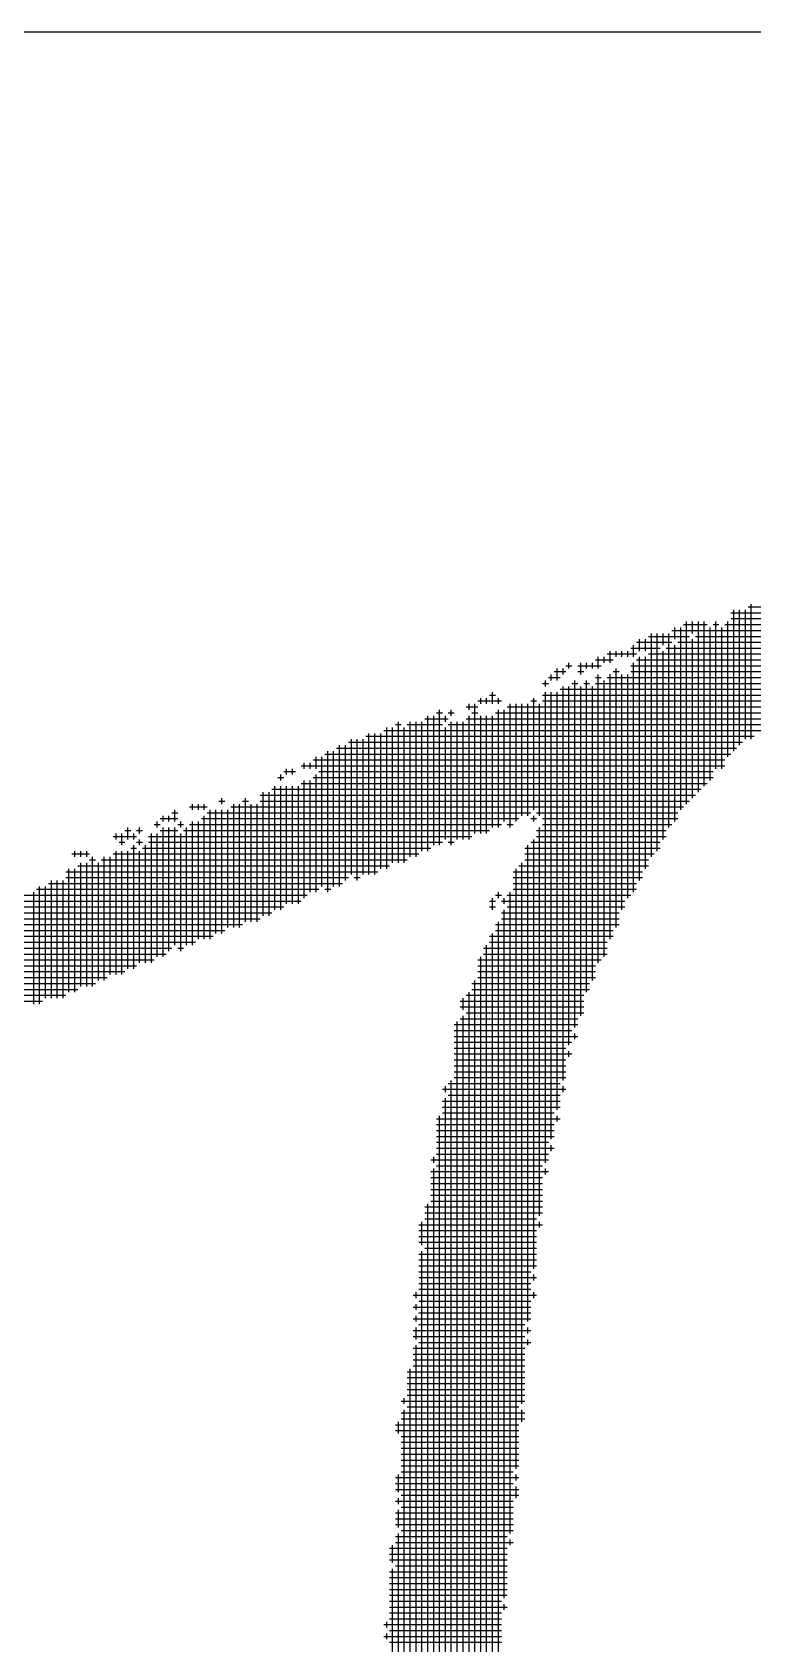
# Model space of a CAD drawing. Header units: feet. Extents: x 0 to 1079770, y 0 to 240000.
# Drawn here: x 955013 to 955476, y 14165 to 15200 of the extents above; entities that cross this region are included whole.
import ezdxf
from ezdxf.enums import TextEntityAlignment as Align

# ---------------------------------------------------------------- set-up
doc = ezdxf.new("R2010")
doc.units = ezdxf.units.FT
doc.header["$LTSCALE"] = 2200
doc.header["$MEASUREMENT"] = 0
for name, color, linetype in [('CX-BORD-LIN1', 4, 'CONTINUOUS'), ('CX-BORD-LIN2', 3, 'CONTINUOUS'), ('CX-BORD-TEX2', 7, 'CONTINUOUS'), ('CX-BORD-TEX3', 6, 'CONTINUOUS'), ('CX-MISC', 2, 'CONTINUOUS')]:
    doc.layers.add(name, color=color, linetype=linetype)
doc.styles.add('TB_TEXT', font='')
doc.styles.add('TB_WBTXT', font='')
doc.styles.add('TB_WMTXT', font='')
doc.styles.get('TB_TEXT').set_extended_font_data('DotumChe')
doc.styles.get('TB_WBTXT').set_extended_font_data('Dotum')
doc.styles.get('TB_WMTXT').set_extended_font_data('DotumChe')

# ---------------------------------------------------------------- blocks, each defined once
blk = doc.blocks.new('CXBLKA1-KHCA-1')
at = {"layer": 'CX-BORD-LIN2'}
blk.add_lwpolyline([(558, 12), (270, 12)], dxfattribs=at)
at = {"layer": 'CX-BORD-LIN1', "style": 'TB_TEXT'}
for tag, p in [('TR_RCON5', (342.3033, 33)), ('TR_RCON4', (342.3033, 27)), ('TR_RCON3', (342.3033, 21)), ('TR_RCON2', (342.3033, 15)), ('TR_RCON1', (342.3033, 9))]:
    blk.add_attdef(tag, text='', height=3.5, dxfattribs=at).set_placement(p, align=Align.MIDDLE_LEFT)
for tag, height, p in [('TR_DGN5', 3.5, (451.1185, 33)), ('TR_CHK5', 3.5, (491.1185, 33)), ('TR_RDAT5', 3.5, (317.5, 33)), ('TR_APP5', 3.5, (531.1185, 33)), ('TR_RNUM5', 3, (285.1051, 32.6366)), ('TR_DGN4', 3.5, (451.1185, 27)), ('TR_CHK4', 3.5, (491.1185, 27)), ('TR_RDAT4', 3.5, (317.5, 27)), ('TR_APP4', 3.5, (531.1185, 27)), ('TR_RNUM4', 3, (285.1051, 26.6366)), ('TR_DGN3', 3.5, (451.1185, 21)), ('TR_CHK3', 3.5, (491.1185, 21)), ('TR_RDAT3', 3.5, (317.5, 21)), ('TR_APP3', 3.5, (531.1185, 21)), ('TR_RNUM3', 3, (285.1051, 20.6366)), ('TR_DGN2', 3.5, (451.1185, 15)), ('TR_CHK2', 3.5, (491.1185, 15)), ('TR_RDAT2', 3.5, (317.5, 15)), ('TR_APP2', 3.5, (531.1185, 15)), ('TR_RNUM2', 3, (285.1051, 14.6366)), ('TR_DGN1', 3.5, (451.1185, 9)), ('TR_CHK1', 3.5, (491.1185, 9)), ('TR_RDAT1', 3.5, (317.5, 9)), ('TR_APP1', 3.5, (531.1185, 9)), ('TR_RNUM1', 3, (285.1051, 8.6366))]:
    blk.add_attdef(tag, text='', height=height, dxfattribs=at).set_placement(p, align=Align.MIDDLE_CENTER)
at = {"layer": 'CX-BORD-LIN2', "style": 'TB_TEXT'}
blk.add_attdef('TD_VERSION', text='', height=3, rotation=90, dxfattribs=at).set_placement((800.5, 48.0149), align=Align.MIDDLE_CENTER)
at = {"layer": 'CX-BORD-TEX2', "style": 'TB_WMTXT'}
for tag, height, p in [('TB_CNAME', 5, (15.3448, 531.8324)), ('TB_CSCOP', 4, (16.6346, 523.8324))]:
    blk.add_attdef(tag, text='', height=height, dxfattribs=at).set_placement(p, align=Align.BOTTOM_LEFT)
at = {"layer": 'CX-BORD-TEX2', "style": 'TB_WBTXT'}
for tag, height, p in [('TB_MTITIL', 10, (398, 533.3264)), ('TB_STITL', 7, (398, 518.3264))]:
    blk.add_attdef(tag, text='', height=height, dxfattribs=at).set_placement(p, align=Align.MIDDLE_CENTER)
at = {"layer": 'CX-BORD-TEX3', "style": 'TB_TEXT'}
for tag, height, p in [('TD_LNDST', 4.5, (215, 31.5)), ('TD_DSECT', 4.5, (605.5, 31.5)), ('TD_DDIST', 4.5, (654.5, 31.5)), ('TD_DNAME_TOP', 4.5, (755, 27.957)), ('TD_CSECT', 4.5, (605.5, 22.5)), ('TD_CDIST', 4.5, (654.5, 22.5)), ('TD_DNAME_MAIN', 4.5, (755, 21.4731)), ('TD_DNAME_BOT', 3, (755, 15.2489)), ('TD_HSCAL', 4.5, (620.8841, 13.7484)), ('TD_VSCAL', 4.5, (656.8615, 13.7484)), ('TD_CCOMP', 4.5, (215, 13.5927)), ('TD_CSTEP', 4.5, (250.744, 5.125)), ('TD_FIELD', 4.5, (180, 5.125)), ('TD_DWGNO', 4.5, (755, 5.0017)), ('TD_DWGCODE', 4.5, (637, 4.7908))]:
    blk.add_attdef(tag, text='', height=height, dxfattribs=at).set_placement(p, align=Align.MIDDLE_CENTER)
for tag, height, width, p in [('TD_DCOMP', 4.5, 0.95, (215, 22.5875)), ('TD_CNAME', 5, 0.78, (65, 7.5956))]:
    blk.add_attdef(tag, text='', height=height, dxfattribs=dict(at, width=width)).set_placement(p, align=Align.MIDDLE_CENTER)

msp = doc.modelspace()

# ---------------------------------------------------------------- linework, layer by layer
at = {"layer": 'CX-MISC'}
for p, q in [((955463.7, 14738.1, 9817), (955463.7, 14828.9, 9817)), ((955467.5, 14741.9, 9817), (955467.5, 14828.9, 9817)), ((955471.2, 14745.7, 9817), (955471.2, 14828.9, 9817)), ((955473.1, 14830.7, 9817), (955707.5, 14830.7, 9817)), ((955475, 14745.7, 9817), (955475, 14832.6, 9817)), ((955431.5, 14819.4, 9817), (955446.7, 14819.4, 9817)), ((955433.4, 14704.1, 9817), (955433.4, 14821.3, 9817)), ((955437.2, 14813.7, 9817), (955437.2, 14821.3, 9817)), ((955441, 14711.7, 9817), (955441, 14821.3, 9817)), ((955444.8, 14715.5, 9817), (955444.8, 14821.3, 9817)), ((955450.4, 14819.4, 9817), (955454.2, 14819.4, 9817)), ((955452.3, 14726.8, 9817), (955452.3, 14821.3, 9817)), ((955458, 14819.4, 9817), (955677.2, 14819.4, 9817)), ((955459.9, 14734.4, 9817), (955459.9, 14821.3, 9817)), ((955461.8, 14827, 9817), (955696.1, 14827, 9817)), ((955461.8, 14823.2, 9817), (955688.6, 14823.2, 9817)), ((955401.3, 14808.1, 9817), (955424, 14808.1, 9817)), ((955403.2, 14802.4, 9817), (955403.2, 14810, 9817)), ((955407, 14802.4, 9817), (955407, 14810, 9817)), ((955408.9, 14811.8, 9817), (955435.3, 14811.8, 9817)), ((955410.8, 14670.1, 9817), (955410.8, 14813.7, 9817)), ((955414.5, 14673.9, 9817), (955414.5, 14813.7, 9817)), ((955418.3, 14806.2, 9817), (955418.3, 14813.7, 9817)), ((955422.1, 14689, 9817), (955422.1, 14813.7, 9817)), ((955424, 14815.6, 9817), (955654.6, 14815.6, 9817)), ((955425.9, 14810, 9817), (955425.9, 14817.5, 9817)), ((955427.8, 14808.1, 9817), (955647, 14808.1, 9817)), ((955429.7, 14700.3, 9817), (955429.7, 14817.5, 9817)), ((955437.2, 14707.9, 9817), (955437.2, 14810, 9817)), ((955439.1, 14811.8, 9817), (955650.8, 14811.8, 9817)), ((955448.6, 14719.2, 9817), (955448.6, 14817.5, 9817)), ((955456.1, 14726.8, 9817), (955456.1, 14817.5, 9817)), ((955376.7, 14791.1, 9817), (955376.7, 14798.6, 9817)), ((955380.5, 14794.8, 9817), (955380.5, 14798.6, 9817)), ((955382.4, 14800.5, 9817), (955401.3, 14800.5, 9817)), ((955384.3, 14794.8, 9817), (955384.3, 14802.4, 9817)), ((955388.1, 14798.6, 9817), (955388.1, 14802.4, 9817)), ((955391.9, 14798.6, 9817), (955391.9, 14802.4, 9817)), ((955395.6, 14798.6, 9817), (955395.6, 14802.4, 9817)), ((955397.5, 14804.3, 9817), (955416.4, 14804.3, 9817)), ((955399.4, 14798.6, 9817), (955399.4, 14806.2, 9817)), ((955403.2, 14655, 9817), (955403.2, 14798.6, 9817)), ((955407, 14662.5, 9817), (955407, 14798.6, 9817)), ((955408.9, 14800.5, 9817), (955624.3, 14800.5, 9817)), ((955418.3, 14681.4, 9817), (955418.3, 14802.4, 9817)), ((955420.2, 14804.3, 9817), (955639.4, 14804.3, 9817)), ((955425.9, 14692.8, 9817), (955425.9, 14806.2, 9817)), ((955346.5, 14783.5, 9817), (955346.5, 14787.3, 9817)), ((955348.4, 14789.2, 9817), (955355.9, 14789.2, 9817)), ((955350.3, 14783.5, 9817), (955350.3, 14791.1, 9817)), ((955354.1, 14787.3, 9817), (955354.1, 14791.1, 9817)), ((955355.9, 14792.9, 9817), (955359.7, 14792.9, 9817)), ((955357.8, 14791.1, 9817), (955357.8, 14794.8, 9817)), ((955363.5, 14792.9, 9817), (955378.6, 14792.9, 9817)), ((955363.5, 14789.2, 9817), (955367.3, 14789.2, 9817)), ((955365.4, 14787.3, 9817), (955365.4, 14794.8, 9817)), ((955369.2, 14791.1, 9817), (955369.2, 14794.8, 9817)), ((955373, 14791.1, 9817), (955373, 14794.8, 9817)), ((955374.8, 14796.7, 9817), (955386.2, 14796.7, 9817)), ((955376.7, 14602.1, 9817), (955376.7, 14787.3, 9817)), ((955384.3, 14617.2, 9817), (955384.3, 14787.3, 9817)), ((955386.2, 14789.2, 9817), (955390, 14789.2, 9817)), ((955388.1, 14624.7, 9817), (955388.1, 14791.1, 9817)), ((955391.9, 14636.1, 9817), (955391.9, 14787.3, 9817)), ((955395.6, 14643.6, 9817), (955395.6, 14787.3, 9817)), ((955397.5, 14792.9, 9817), (955605.4, 14792.9, 9817)), ((955397.5, 14789.2, 9817), (955594.1, 14789.2, 9817)), ((955399.4, 14647.4, 9817), (955399.4, 14794.8, 9817)), ((955401.3, 14796.7, 9817), (955616.8, 14796.7, 9817)), ((955340.8, 14781.6, 9817), (955344.6, 14781.6, 9817)), ((955342.7, 14779.7, 9817), (955342.7, 14783.5, 9817)), ((955344.6, 14785.4, 9817), (955352.2, 14785.4, 9817)), ((955352.2, 14777.8, 9817), (955560.1, 14777.8, 9817)), ((955354.1, 14526.5, 9817), (955354.1, 14779.7, 9817)), ((955357.8, 14549.1, 9817), (955357.8, 14779.7, 9817)), ((955359.7, 14781.6, 9817), (955363.5, 14781.6, 9817)), ((955361.6, 14560.5, 9817), (955361.6, 14783.5, 9817)), ((955365.4, 14568, 9817), (955365.4, 14779.7, 9817)), ((955367.3, 14781.6, 9817), (955371.1, 14781.6, 9817)), ((955369.2, 14583.2, 9817), (955369.2, 14783.5, 9817)), ((955373, 14590.7, 9817), (955373, 14779.7, 9817)), ((955374.8, 14785.4, 9817), (955378.6, 14785.4, 9817)), ((955374.8, 14781.6, 9817), (955571.4, 14781.6, 9817)), ((955380.5, 14605.8, 9817), (955380.5, 14783.5, 9817)), ((955382.4, 14785.4, 9817), (955579, 14785.4, 9817)), ((955291.7, 14766.5, 9817), (955299.2, 14766.5, 9817)), ((955293.6, 14764.6, 9817), (955293.6, 14768.4, 9817)), ((955297.4, 14685.2, 9817), (955297.4, 14768.4, 9817)), ((955299.2, 14770.3, 9817), (955314.4, 14770.3, 9817)), ((955301.1, 14768.4, 9817), (955301.1, 14772.2, 9817)), ((955304.9, 14768.4, 9817), (955304.9, 14772.2, 9817)), ((955306.8, 14774, 9817), (955310.6, 14774, 9817)), ((955308.7, 14768.4, 9817), (955308.7, 14775.9, 9817)), ((955312.5, 14768.4, 9817), (955312.5, 14772.2, 9817)), ((955318.1, 14766.5, 9817), (955529.8, 14766.5, 9817)), ((955320, 14689, 9817), (955320, 14768.4, 9817)), ((955323.8, 14692.8, 9817), (955323.8, 14768.4, 9817)), ((955327.6, 14696.6, 9817), (955327.6, 14768.4, 9817)), ((955331.4, 14696.6, 9817), (955331.4, 14768.4, 9817)), ((955333.3, 14770.3, 9817), (955337, 14770.3, 9817)), ((955335.2, 14700.3, 9817), (955335.2, 14772.2, 9817)), ((955338.9, 14696.6, 9817), (955338.9, 14768.4, 9817)), ((955340.8, 14774, 9817), (955556.3, 14774, 9817)), ((955340.8, 14770.3, 9817), (955548.7, 14770.3, 9817)), ((955342.7, 14473.5, 9817), (955342.7, 14775.9, 9817)), ((955346.5, 14488.7, 9817), (955346.5, 14775.9, 9817)), ((955350.3, 14507.6, 9817), (955350.3, 14775.9, 9817)), ((955248.2, 14666.3, 9817), (955248.2, 14757, 9817)), ((955255.8, 14670.1, 9817), (955255.8, 14757, 9817)), ((955259.6, 14670.1, 9817), (955259.6, 14757, 9817)), ((955263.3, 14673.9, 9817), (955263.3, 14757, 9817)), ((955265.2, 14758.9, 9817), (955280.3, 14758.9, 9817)), ((955267.1, 14673.9, 9817), (955267.1, 14760.8, 9817)), ((955270.9, 14677.7, 9817), (955270.9, 14760.8, 9817)), ((955272.8, 14762.7, 9817), (955276.6, 14762.7, 9817)), ((955274.7, 14677.7, 9817), (955274.7, 14764.6, 9817)), ((955278.5, 14757, 9817), (955278.5, 14760.8, 9817)), ((955280.3, 14762.7, 9817), (955284.1, 14762.7, 9817)), ((955282.2, 14760.8, 9817), (955282.2, 14764.6, 9817)), ((955282.2, 14677.7, 9817), (955282.2, 14757, 9817)), ((955286, 14681.4, 9817), (955286, 14757, 9817)), ((955289.8, 14681.4, 9817), (955289.8, 14757, 9817)), ((955291.7, 14758.9, 9817), (955510.9, 14758.9, 9817)), ((955293.6, 14681.4, 9817), (955293.6, 14760.8, 9817)), ((955295.5, 14762.7, 9817), (955299.2, 14762.7, 9817)), ((955301.1, 14685.2, 9817), (955301.1, 14760.8, 9817)), ((955304.9, 14685.2, 9817), (955304.9, 14760.8, 9817)), ((955308.7, 14689, 9817), (955308.7, 14760.8, 9817)), ((955310.6, 14762.7, 9817), (955518.5, 14762.7, 9817)), ((955312.5, 14689, 9817), (955312.5, 14764.6, 9817)), ((955316.3, 14692.8, 9817), (955316.3, 14764.6, 9817)), ((955218, 14658.8, 9817), (955218, 14745.7, 9817)), ((955221.8, 14655, 9817), (955221.8, 14745.7, 9817)), ((955225.5, 14658.8, 9817), (955225.5, 14745.7, 9817)), ((955227.4, 14747.6, 9817), (955476.9, 14747.6, 9817)), ((955229.3, 14658.8, 9817), (955229.3, 14749.5, 9817)), ((955233.1, 14658.8, 9817), (955233.1, 14749.5, 9817)), ((955236.9, 14662.5, 9817), (955236.9, 14749.5, 9817)), ((955238.8, 14751.4, 9817), (955484.5, 14751.4, 9817)), ((955240.7, 14662.5, 9817), (955240.7, 14753.3, 9817)), ((955244.4, 14666.3, 9817), (955244.4, 14753.3, 9817)), ((955246.3, 14755.1, 9817), (955250.1, 14755.1, 9817)), ((955252, 14666.3, 9817), (955252, 14753.3, 9817)), ((955253.9, 14755.1, 9817), (955276.6, 14755.1, 9817)), ((955278.5, 14681.4, 9817), (955278.5, 14753.3, 9817)), ((955280.3, 14755.1, 9817), (955495.8, 14755.1, 9817)), ((955201, 14736.2, 9817), (955461.8, 14736.2, 9817)), ((955202.9, 14647.4, 9817), (955202.9, 14738.1, 9817)), ((955206.6, 14651.2, 9817), (955206.6, 14738.1, 9817)), ((955208.5, 14740, 9817), (955465.6, 14740, 9817)), ((955210.4, 14651.2, 9817), (955210.4, 14741.9, 9817)), ((955214.2, 14655, 9817), (955214.2, 14741.9, 9817)), ((955216.1, 14743.8, 9817), (955469.3, 14743.8, 9817)), ((955174.5, 14724.9, 9817), (955182.1, 14724.9, 9817)), ((955176.4, 14723, 9817), (955176.4, 14726.8, 9817)), ((955180.2, 14723, 9817), (955180.2, 14726.8, 9817)), ((955185.8, 14728.7, 9817), (955458, 14728.7, 9817)), ((955187.7, 14726.8, 9817), (955187.7, 14730.6, 9817)), ((955191.5, 14726.8, 9817), (955191.5, 14730.6, 9817)), ((955193.4, 14732.5, 9817), (955458, 14732.5, 9817)), ((955195.3, 14726.8, 9817), (955195.3, 14734.4, 9817)), ((955197.2, 14724.9, 9817), (955450.4, 14724.9, 9817)), ((955199.1, 14651.2, 9817), (955199.1, 14734.4, 9817)), ((955168.8, 14636.1, 9817), (955168.8, 14715.5, 9817)), ((955170.7, 14721.1, 9817), (955174.5, 14721.1, 9817)), ((955172.6, 14719.2, 9817), (955172.6, 14723, 9817)), ((955172.6, 14636.1, 9817), (955172.6, 14715.5, 9817)), ((955176.4, 14639.9, 9817), (955176.4, 14715.5, 9817)), ((955180.2, 14639.9, 9817), (955180.2, 14715.5, 9817)), ((955184, 14639.9, 9817), (955184, 14715.5, 9817)), ((955185.8, 14717.3, 9817), (955446.7, 14717.3, 9817)), ((955187.7, 14643.6, 9817), (955187.7, 14719.2, 9817)), ((955191.5, 14647.4, 9817), (955191.5, 14719.2, 9817)), ((955193.4, 14721.1, 9817), (955450.4, 14721.1, 9817)), ((955195.3, 14647.4, 9817), (955195.3, 14723, 9817)), ((955115.9, 14700.3, 9817), (955115.9, 14704.1, 9817)), ((955119.7, 14700.3, 9817), (955119.7, 14704.1, 9817)), ((955123.5, 14700.3, 9817), (955123.5, 14704.1, 9817)), ((955132.9, 14706, 9817), (955136.7, 14706, 9817)), ((955134.8, 14704.1, 9817), (955134.8, 14707.9, 9817)), ((955142.4, 14624.7, 9817), (955142.4, 14704.1, 9817)), ((955146.2, 14624.7, 9817), (955146.2, 14704.1, 9817)), ((955148, 14706, 9817), (955151.8, 14706, 9817)), ((955149.9, 14628.5, 9817), (955149.9, 14707.9, 9817)), ((955153.7, 14628.5, 9817), (955153.7, 14704.1, 9817)), ((955157.5, 14628.5, 9817), (955157.5, 14704.1, 9817)), ((955159.4, 14709.8, 9817), (955439.1, 14709.8, 9817)), ((955159.4, 14706, 9817), (955435.3, 14706, 9817)), ((955161.3, 14632.3, 9817), (955161.3, 14711.7, 9817)), ((955165.1, 14632.3, 9817), (955165.1, 14711.7, 9817)), ((955166.9, 14713.6, 9817), (955442.9, 14713.6, 9817)), ((955095.1, 14694.7, 9817), (955106.5, 14694.7, 9817)), ((955097, 14692.8, 9817), (955097, 14696.6, 9817)), ((955100.8, 14692.8, 9817), (955100.8, 14696.6, 9817)), ((955102.7, 14698.4, 9817), (955106.5, 14698.4, 9817)), ((955104.6, 14692.8, 9817), (955104.6, 14700.3, 9817)), ((955114, 14702.2, 9817), (955125.4, 14702.2, 9817)), ((955121.6, 14694.7, 9817), (955325.7, 14694.7, 9817)), ((955123.5, 14617.2, 9817), (955123.5, 14696.6, 9817)), ((955125.4, 14698.4, 9817), (955333.3, 14698.4, 9817)), ((955127.3, 14617.2, 9817), (955127.3, 14700.3, 9817)), ((955131, 14621, 9817), (955131, 14700.3, 9817)), ((955134.8, 14621, 9817), (955134.8, 14700.3, 9817)), ((955138.6, 14624.7, 9817), (955138.6, 14700.3, 9817)), ((955140.5, 14702.2, 9817), (955431.5, 14702.2, 9817)), ((955333.3, 14694.7, 9817), (955337, 14694.7, 9817)), ((955335.2, 14692.8, 9817), (955335.2, 14696.6, 9817)), ((955337, 14698.4, 9817), (955427.8, 14698.4, 9817)), ((955340.8, 14694.7, 9817), (955427.8, 14694.7, 9817)), ((955064.9, 14683.3, 9817), (955080, 14683.3, 9817)), ((955066.8, 14681.4, 9817), (955066.8, 14685.2, 9817)), ((955070.6, 14677.7, 9817), (955070.6, 14685.2, 9817)), ((955072.4, 14687.1, 9817), (955076.2, 14687.1, 9817)), ((955074.3, 14681.4, 9817), (955074.3, 14689, 9817)), ((955078.1, 14681.4, 9817), (955078.1, 14685.2, 9817)), ((955080, 14687.1, 9817), (955083.8, 14687.1, 9817)), ((955081.9, 14685.2, 9817), (955081.9, 14689, 9817)), ((955087.6, 14683.3, 9817), (955295.5, 14683.3, 9817)), ((955089.5, 14602.1, 9817), (955089.5, 14685.2, 9817)), ((955091.3, 14690.9, 9817), (955095.1, 14690.9, 9817)), ((955093.2, 14689, 9817), (955093.2, 14692.8, 9817)), ((955093.2, 14605.8, 9817), (955093.2, 14685.2, 9817)), ((955095.1, 14687.1, 9817), (955106.5, 14687.1, 9817)), ((955097, 14605.8, 9817), (955097, 14689, 9817)), ((955100.8, 14609.6, 9817), (955100.8, 14689, 9817)), ((955104.6, 14613.4, 9817), (955104.6, 14689, 9817)), ((955106.5, 14690.9, 9817), (955110.2, 14690.9, 9817)), ((955108.4, 14689, 9817), (955108.4, 14692.8, 9817)), ((955108.4, 14609.6, 9817), (955108.4, 14685.2, 9817)), ((955110.2, 14687.1, 9817), (955306.8, 14687.1, 9817)), ((955112.1, 14613.4, 9817), (955112.1, 14689, 9817)), ((955114, 14690.9, 9817), (955314.4, 14690.9, 9817)), ((955115.9, 14613.4, 9817), (955115.9, 14692.8, 9817)), ((955119.7, 14617.2, 9817), (955119.7, 14692.8, 9817)), ((955318.1, 14690.9, 9817), (955321.9, 14690.9, 9817)), ((955337, 14687.1, 9817), (955420.2, 14687.1, 9817)), ((955337, 14683.3, 9817), (955420.2, 14683.3, 9817)), ((955338.9, 14439.5, 9817), (955338.9, 14689, 9817)), ((955340.8, 14690.9, 9817), (955424, 14690.9, 9817)), ((955040.3, 14670.1, 9817), (955040.3, 14673.9, 9817)), ((955044.1, 14670.1, 9817), (955044.1, 14673.9, 9817)), ((955047.9, 14670.1, 9817), (955047.9, 14673.9, 9817)), ((955066.8, 14594.5, 9817), (955066.8, 14673.9, 9817)), ((955068.7, 14679.5, 9817), (955072.4, 14679.5, 9817)), ((955070.6, 14594.5, 9817), (955070.6, 14673.9, 9817)), ((955074.3, 14598.3, 9817), (955074.3, 14673.9, 9817)), ((955076.2, 14675.8, 9817), (955080, 14675.8, 9817)), ((955078.1, 14598.3, 9817), (955078.1, 14677.7, 9817)), ((955080, 14679.5, 9817), (955083.8, 14679.5, 9817)), ((955081.9, 14677.7, 9817), (955081.9, 14681.4, 9817)), ((955081.9, 14602.1, 9817), (955081.9, 14673.9, 9817)), ((955083.8, 14675.8, 9817), (955269, 14675.8, 9817)), ((955085.7, 14602.1, 9817), (955085.7, 14677.7, 9817)), ((955087.6, 14679.5, 9817), (955276.6, 14679.5, 9817)), ((955280.3, 14679.5, 9817), (955284.1, 14679.5, 9817)), ((955329.5, 14675.8, 9817), (955416.4, 14675.8, 9817)), ((955331.4, 14371.5, 9817), (955331.4, 14677.7, 9817)), ((955333.3, 14679.5, 9817), (955416.4, 14679.5, 9817)), ((955335.2, 14405.5, 9817), (955335.2, 14681.4, 9817)), ((955036.5, 14583.2, 9817), (955036.5, 14662.5, 9817)), ((955038.4, 14672, 9817), (955049.8, 14672, 9817)), ((955040.3, 14583.2, 9817), (955040.3, 14662.5, 9817)), ((955042.2, 14664.4, 9817), (955242.5, 14664.4, 9817)), ((955044.1, 14586.9, 9817), (955044.1, 14666.3, 9817)), ((955047.9, 14586.9, 9817), (955047.9, 14666.3, 9817)), ((955049.8, 14668.2, 9817), (955053.5, 14668.2, 9817)), ((955051.7, 14586.9, 9817), (955051.7, 14670.1, 9817)), ((955055.4, 14590.7, 9817), (955055.4, 14666.3, 9817)), ((955057.3, 14668.2, 9817), (955253.9, 14668.2, 9817)), ((955059.2, 14590.7, 9817), (955059.2, 14670.1, 9817)), ((955063, 14594.5, 9817), (955063, 14670.1, 9817)), ((955064.9, 14672, 9817), (955261.4, 14672, 9817)), ((955323.8, 14277, 9817), (955323.8, 14662.5, 9817)), ((955325.7, 14664.4, 9817), (955408.9, 14664.4, 9817)), ((955327.6, 14318.6, 9817), (955327.6, 14666.3, 9817)), ((955329.5, 14672, 9817), (955412.6, 14672, 9817)), ((955329.5, 14668.2, 9817), (955408.9, 14668.2, 9817)), ((955023.3, 14653.1, 9817), (955212.3, 14653.1, 9817)), ((955025.2, 14579.4, 9817), (955025.2, 14655, 9817)), ((955029, 14579.4, 9817), (955029, 14655, 9817)), ((955032.8, 14579.4, 9817), (955032.8, 14655, 9817)), ((955034.6, 14660.6, 9817), (955235, 14660.6, 9817)), ((955034.6, 14656.9, 9817), (955216.1, 14656.9, 9817)), ((955219.9, 14656.9, 9817), (955223.6, 14656.9, 9817)), ((955321.9, 14660.6, 9817), (955405.1, 14660.6, 9817)), ((955321.9, 14656.9, 9817), (955405.1, 14656.9, 9817)), ((955321.9, 14653.1, 9817), (955401.3, 14653.1, 9817)), ((954981.7, 14641.7, 9817), (955185.8, 14641.7, 9817)), ((954996.8, 14645.5, 9817), (955189.6, 14645.5, 9817)), ((955013.9, 14575.6, 9817), (955013.9, 14647.4, 9817)), ((955015.7, 14649.3, 9817), (955197.2, 14649.3, 9817)), ((955017.6, 14575.6, 9817), (955017.6, 14651.2, 9817)), ((955021.4, 14579.4, 9817), (955021.4, 14651.2, 9817)), ((955201, 14649.3, 9817), (955204.7, 14649.3, 9817)), ((955306.8, 14641.7, 9817), (955310.6, 14641.7, 9817)), ((955308.7, 14636.1, 9817), (955308.7, 14643.6, 9817)), ((955310.6, 14645.5, 9817), (955314.4, 14645.5, 9817)), ((955312.5, 14643.6, 9817), (955312.5, 14647.4, 9817)), ((955314.4, 14641.7, 9817), (955393.7, 14641.7, 9817)), ((955316.3, 14639.9, 9817), (955316.3, 14643.6, 9817)), ((955318.1, 14645.5, 9817), (955397.5, 14645.5, 9817)), ((955320, 14235.4, 9817), (955320, 14647.4, 9817)), ((955321.9, 14649.3, 9817), (955401.3, 14649.3, 9817)), ((954970.4, 14634.2, 9817), (955166.9, 14634.2, 9817)), ((954974.2, 14638, 9817), (955174.5, 14638, 9817)), ((955306.8, 14638, 9817), (955310.6, 14638, 9817)), ((955314.4, 14634.2, 9817), (955390, 14634.2, 9817)), ((955316.3, 14193.8, 9817), (955316.3, 14636.1, 9817)), ((955318.1, 14638, 9817), (955393.7, 14638, 9817)), ((954940.1, 14622.8, 9817), (955136.7, 14622.8, 9817)), ((954947.7, 14626.6, 9817), (955148, 14626.6, 9817)), ((954959, 14630.4, 9817), (955159.4, 14630.4, 9817)), ((955308.7, 14106.9, 9817), (955308.7, 14621, 9817)), ((955310.6, 14626.6, 9817), (955390, 14626.6, 9817)), ((955310.6, 14622.8, 9817), (955386.2, 14622.8, 9817)), ((955312.5, 14144.7, 9817), (955312.5, 14628.5, 9817)), ((955314.4, 14630.4, 9817), (955390, 14630.4, 9817)), ((954909.9, 14611.5, 9817), (955102.7, 14611.5, 9817)), ((954921.2, 14615.3, 9817), (955117.8, 14615.3, 9817)), ((954928.8, 14619.1, 9817), (955129.1, 14619.1, 9817)), ((955106.5, 14611.5, 9817), (955110.2, 14611.5, 9817)), ((955303, 14611.5, 9817), (955382.4, 14611.5, 9817)), ((955304.9, 13989.7, 9817), (955304.9, 14613.4, 9817)), ((955306.8, 14619.1, 9817), (955386.2, 14619.1, 9817)), ((955306.8, 14615.3, 9817), (955382.4, 14615.3, 9817)), ((954891, 14603.9, 9817), (955091.3, 14603.9, 9817)), ((954898.6, 14607.7, 9817), (955098.9, 14607.7, 9817)), ((955299.2, 14603.9, 9817), (955378.6, 14603.9, 9817)), ((955301.1, 13985.9, 9817), (955301.1, 14605.8, 9817)), ((955303, 14607.7, 9817), (955382.4, 14607.7, 9817)), ((954841.9, 14592.6, 9817), (955061.1, 14592.6, 9817)), ((954849.4, 14596.4, 9817), (955072.4, 14596.4, 9817)), ((954857, 14600.2, 9817), (955080, 14600.2, 9817)), ((955297.4, 13982.1, 9817), (955297.4, 14590.7, 9817)), ((955299.2, 14600.2, 9817), (955374.8, 14600.2, 9817)), ((955299.2, 14596.4, 9817), (955374.8, 14596.4, 9817)), ((955299.2, 14592.6, 9817), (955374.8, 14592.6, 9817)), ((954811.6, 14581.3, 9817), (955034.6, 14581.3, 9817)), ((954815.4, 14585, 9817), (955042.2, 14585, 9817)), ((954830.5, 14588.8, 9817), (955053.5, 14588.8, 9817)), ((955291.7, 14581.3, 9817), (955367.3, 14581.3, 9817)), ((955293.6, 13982.1, 9817), (955293.6, 14583.2, 9817)), ((955295.5, 14588.8, 9817), (955371.1, 14588.8, 9817)), ((955295.5, 14585, 9817), (955371.1, 14585, 9817)), ((954807.8, 14577.5, 9817), (955019.5, 14577.5, 9817)), ((955287.9, 14577.5, 9817), (955367.3, 14577.5, 9817)), ((955287.9, 14573.7, 9817), (955367.3, 14573.7, 9817)), ((955289.8, 14571.8, 9817), (955289.8, 14579.4, 9817)), ((955291.7, 14569.9, 9817), (955367.3, 14569.9, 9817)), ((955284.1, 14562.4, 9817), (955363.5, 14562.4, 9817)), ((955286, 13933, 9817), (955286, 14564.3, 9817)), ((955287.9, 14566.1, 9817), (955363.5, 14566.1, 9817)), ((955289.8, 13955.7, 9817), (955289.8, 14568, 9817)), ((955284.1, 14558.6, 9817), (955359.7, 14558.6, 9817)), ((955284.1, 14554.8, 9817), (955363.5, 14554.8, 9817)), ((955284.1, 14551, 9817), (955359.7, 14551, 9817)), ((955361.6, 14552.9, 9817), (955361.6, 14556.7, 9817)), ((955284.1, 14547.2, 9817), (955355.9, 14547.2, 9817)), ((955284.1, 14543.5, 9817), (955359.7, 14543.5, 9817)), ((955284.1, 14539.7, 9817), (955355.9, 14539.7, 9817)), ((955357.8, 14541.6, 9817), (955357.8, 14545.4, 9817)), ((955284.1, 14535.9, 9817), (955355.9, 14535.9, 9817)), ((955284.1, 14532.1, 9817), (955355.9, 14532.1, 9817)), ((955284.1, 14528.3, 9817), (955355.9, 14528.3, 9817)), ((955276.6, 14520.8, 9817), (955355.9, 14520.8, 9817)), ((955278.5, 14518.9, 9817), (955278.5, 14522.7, 9817)), ((955280.3, 14524.6, 9817), (955352.2, 14524.6, 9817)), ((955282.2, 13917.9, 9817), (955282.2, 14526.5, 9817)), ((955354.1, 14518.9, 9817), (955354.1, 14522.7, 9817)), ((955276.6, 14513.2, 9817), (955352.2, 14513.2, 9817)), ((955276.6, 14509.4, 9817), (955352.2, 14509.4, 9817)), ((955278.5, 13887.6, 9817), (955278.5, 14515.1, 9817)), ((955280.3, 14517, 9817), (955352.2, 14517, 9817)), ((955272.8, 14501.9, 9817), (955352.2, 14501.9, 9817)), ((955272.8, 14498.1, 9817), (955348.4, 14498.1, 9817)), ((955274.7, 13861.2, 9817), (955274.7, 14503.8, 9817)), ((955276.6, 14505.7, 9817), (955348.4, 14505.7, 9817)), ((955350.3, 14500, 9817), (955350.3, 14503.8, 9817)), ((955272.8, 14494.3, 9817), (955348.4, 14494.3, 9817)), ((955272.8, 14490.5, 9817), (955348.4, 14490.5, 9817)), ((955272.8, 14486.8, 9817), (955344.6, 14486.8, 9817)), ((955270.9, 14473.5, 9817), (955270.9, 14477.3, 9817)), ((955272.8, 14483, 9817), (955348.4, 14483, 9817)), ((955272.8, 14479.2, 9817), (955344.6, 14479.2, 9817)), ((955346.5, 14481.1, 9817), (955346.5, 14484.9, 9817)), ((955269, 14475.4, 9817), (955344.6, 14475.4, 9817)), ((955269, 14467.9, 9817), (955344.6, 14467.9, 9817)), ((955270.9, 13838.5, 9817), (955270.9, 14469.8, 9817)), ((955272.8, 14471.6, 9817), (955340.8, 14471.6, 9817)), ((955342.7, 14466, 9817), (955342.7, 14469.8, 9817)), ((955269, 14464.1, 9817), (955340.8, 14464.1, 9817)), ((955269, 14460.3, 9817), (955340.8, 14460.3, 9817)), ((955269, 14456.5, 9817), (955340.8, 14456.5, 9817)), ((955265.2, 14445.2, 9817), (955340.8, 14445.2, 9817)), ((955267.1, 13827.2, 9817), (955267.1, 14447.1, 9817)), ((955269, 14452.7, 9817), (955340.8, 14452.7, 9817)), ((955269, 14449, 9817), (955340.8, 14449, 9817)), ((955263.3, 14420.6, 9817), (955263.3, 14435.7, 9817)), ((955265.2, 14441.4, 9817), (955340.8, 14441.4, 9817)), ((955265.2, 14437.6, 9817), (955337, 14437.6, 9817)), ((955338.9, 14432, 9817), (955338.9, 14435.7, 9817)), ((955261.4, 14433.8, 9817), (955340.8, 14433.8, 9817)), ((955261.4, 14430.1, 9817), (955337, 14430.1, 9817)), ((955261.4, 14426.3, 9817), (955337, 14426.3, 9817)), ((955261.4, 14422.5, 9817), (955337, 14422.5, 9817)), ((955261.4, 14414.9, 9817), (955337, 14414.9, 9817)), ((955263.3, 13808.3, 9817), (955263.3, 14416.8, 9817)), ((955265.2, 14418.7, 9817), (955337, 14418.7, 9817)), ((955261.4, 14411.2, 9817), (955337, 14411.2, 9817)), ((955261.4, 14407.4, 9817), (955337, 14407.4, 9817)), ((955261.4, 14403.6, 9817), (955333.3, 14403.6, 9817)), ((955261.4, 14399.8, 9817), (955337, 14399.8, 9817)), ((955261.4, 14396, 9817), (955333.3, 14396, 9817)), ((955335.2, 14397.9, 9817), (955335.2, 14401.7, 9817)), ((955257.7, 14388.5, 9817), (955337, 14388.5, 9817)), ((955259.6, 14386.6, 9817), (955259.6, 14390.4, 9817)), ((955259.6, 14379, 9817), (955259.6, 14382.8, 9817)), ((955261.4, 14392.3, 9817), (955333.3, 14392.3, 9817)), ((955261.4, 14384.7, 9817), (955333.3, 14384.7, 9817)), ((955335.2, 14386.6, 9817), (955335.2, 14390.4, 9817)), ((955257.7, 14380.9, 9817), (955333.3, 14380.9, 9817)), ((955257.7, 14373.4, 9817), (955333.3, 14373.4, 9817)), ((955259.6, 14371.5, 9817), (955259.6, 14375.3, 9817)), ((955261.4, 14377.1, 9817), (955333.3, 14377.1, 9817)), ((955257.7, 14365.8, 9817), (955333.3, 14365.8, 9817)), ((955259.6, 14360.1, 9817), (955259.6, 14367.7, 9817)), ((955261.4, 14369.6, 9817), (955329.5, 14369.6, 9817)), ((955331.4, 14363.9, 9817), (955331.4, 14367.7, 9817)), ((955257.7, 14362, 9817), (955329.5, 14362, 9817)), ((955257.7, 14354.5, 9817), (955329.5, 14354.5, 9817)), ((955259.6, 13793.1, 9817), (955259.6, 14356.4, 9817)), ((955261.4, 14358.2, 9817), (955333.3, 14358.2, 9817)), ((955331.4, 14356.4, 9817), (955331.4, 14360.1, 9817)), ((955257.7, 14350.7, 9817), (955329.5, 14350.7, 9817)), ((955257.7, 14346.9, 9817), (955329.5, 14346.9, 9817)), ((955257.7, 14343.1, 9817), (955329.5, 14343.1, 9817)), ((955253.9, 14339.3, 9817), (955329.5, 14339.3, 9817)), ((955253.9, 14335.6, 9817), (955329.5, 14335.6, 9817)), ((955253.9, 14331.8, 9817), (955329.5, 14331.8, 9817)), ((955255.8, 13785.6, 9817), (955255.8, 14341.2, 9817)), ((955252, 14318.6, 9817), (955252, 14322.3, 9817)), ((955253.9, 14328, 9817), (955329.5, 14328, 9817)), ((955253.9, 14324.2, 9817), (955329.5, 14324.2, 9817)), ((955250.1, 14320.4, 9817), (955329.5, 14320.4, 9817)), ((955250.1, 14312.9, 9817), (955329.5, 14312.9, 9817)), ((955252, 13774.2, 9817), (955252, 14314.8, 9817)), ((955253.9, 14316.7, 9817), (955325.7, 14316.7, 9817)), ((955327.6, 14307.2, 9817), (955327.6, 14314.8, 9817)), ((955246.3, 14305.3, 9817), (955325.7, 14305.3, 9817)), ((955246.3, 14301.5, 9817), (955325.7, 14301.5, 9817)), ((955248.2, 14299.7, 9817), (955248.2, 14307.2, 9817)), ((955250.1, 14309.1, 9817), (955329.5, 14309.1, 9817)), ((955250.1, 14297.8, 9817), (955325.7, 14297.8, 9817)), ((955250.1, 14294, 9817), (955325.7, 14294, 9817)), ((955250.1, 14290.2, 9817), (955325.7, 14290.2, 9817)), ((955250.1, 14286.4, 9817), (955325.7, 14286.4, 9817)), ((955250.1, 14282.6, 9817), (955325.7, 14282.6, 9817)), ((955246.3, 14271.3, 9817), (955325.7, 14271.3, 9817)), ((955248.2, 14261.9, 9817), (955248.2, 14273.2, 9817)), ((955250.1, 14278.9, 9817), (955325.7, 14278.9, 9817)), ((955250.1, 14275.1, 9817), (955321.9, 14275.1, 9817)), ((955323.8, 14269.4, 9817), (955323.8, 14273.2, 9817)), ((955246.3, 14267.5, 9817), (955321.9, 14267.5, 9817)), ((955246.3, 14263.7, 9817), (955325.7, 14263.7, 9817)), ((955250.1, 14260, 9817), (955325.7, 14260, 9817)), ((955323.8, 14258.1, 9817), (955323.8, 14265.6, 9817)), ((955246.3, 14256.2, 9817), (955321.9, 14256.2, 9817)), ((955246.3, 14248.6, 9817), (955321.9, 14248.6, 9817)), ((955248.2, 14254.3, 9817), (955248.2, 14258.1, 9817)), ((955248.2, 14239.2, 9817), (955248.2, 14250.5, 9817)), ((955250.1, 14252.4, 9817), (955321.9, 14252.4, 9817)), ((955246.3, 14244.8, 9817), (955321.9, 14244.8, 9817)), ((955246.3, 14241.1, 9817), (955321.9, 14241.1, 9817)), ((955244.4, 14216.5, 9817), (955244.4, 14227.8, 9817)), ((955246.3, 14233.5, 9817), (955318.1, 14233.5, 9817)), ((955246.3, 14229.7, 9817), (955321.9, 14229.7, 9817)), ((955248.2, 13751.6, 9817), (955248.2, 14235.4, 9817)), ((955250.1, 14237.3, 9817), (955321.9, 14237.3, 9817)), ((955320, 14227.8, 9817), (955320, 14231.6, 9817)), ((955242.5, 14225.9, 9817), (955318.1, 14225.9, 9817)), ((955242.5, 14222.2, 9817), (955318.1, 14222.2, 9817)), ((955242.5, 14218.4, 9817), (955318.1, 14218.4, 9817)), ((955242.5, 14210.8, 9817), (955318.1, 14210.8, 9817)), ((955242.5, 14207, 9817), (955318.1, 14207, 9817)), ((955244.4, 13740.2, 9817), (955244.4, 14212.7, 9817)), ((955246.3, 14214.6, 9817), (955318.1, 14214.6, 9817)), ((955242.5, 14203.3, 9817), (955318.1, 14203.3, 9817)), ((955242.5, 14199.5, 9817), (955318.1, 14199.5, 9817)), ((955242.5, 14195.7, 9817), (955318.1, 14195.7, 9817)), ((955242.5, 14191.9, 9817), (955314.4, 14191.9, 9817)), ((955242.5, 14188.1, 9817), (955318.1, 14188.1, 9817)), ((955316.3, 14186.3, 9817), (955316.3, 14190, 9817)), ((955238.8, 14176.8, 9817), (955314.4, 14176.8, 9817)), ((955240.7, 14174.9, 9817), (955240.7, 14178.7, 9817)), ((955242.5, 14184.4, 9817), (955314.4, 14184.4, 9817)), ((955242.5, 14180.6, 9817), (955314.4, 14180.6, 9817)), ((955238.8, 14169.2, 9817), (955314.4, 14169.2, 9817)), ((955240.7, 14167.4, 9817), (955240.7, 14171.1, 9817)), ((955242.5, 14173, 9817), (955314.4, 14173, 9817)), ((955242.5, 14165.5, 9817), (955314.4, 14165.5, 9817))]:
    msp.add_line(p, q, dxfattribs=at)

# ---------------------------------------------------------------- block references
at = {"layer": 'CX-MISC', "xscale": 400, "yscale": 400, "zscale": 400}
msp.add_blockref('CXBLKA1-KHCA-1', (753370.5, 10400), dxfattribs=at)

doc.saveas('drawing.dxf')
